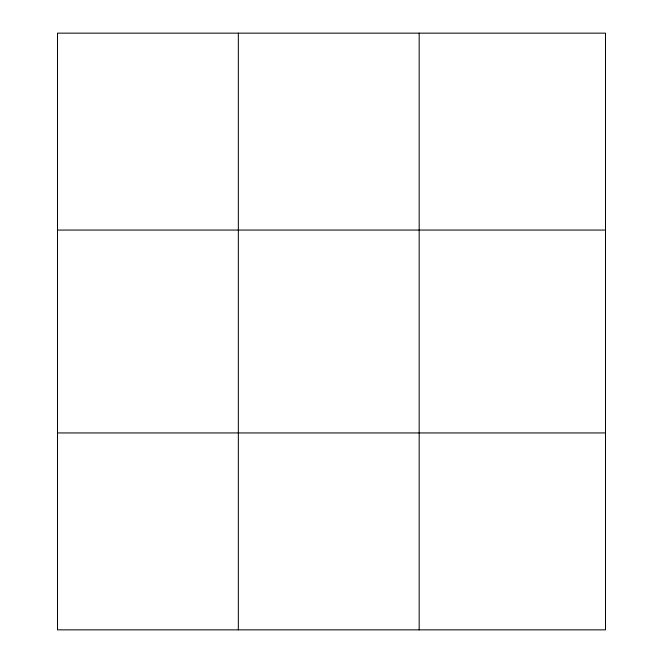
<?xml version="1.0" encoding="UTF-8"?>
<svg xmlns="http://www.w3.org/2000/svg" width="663" height="663" viewBox="0 0 663 663"><rect width="100%" height="100%" fill="white"/><g stroke="black" fill="none" stroke-linecap="round" stroke-linejoin="round"><path stroke-width="0.99" d="M238.34 629.85L238.34 33.15M419.182 629.85L419.182 33.15M57.507 230.061L605.493 230.061M57.507 432.939L605.493 432.939M605.493 607.971L605.493 629.85L57.507 629.85L57.507 33.15L605.493 33.15L605.493 607.971"/></g></svg>
